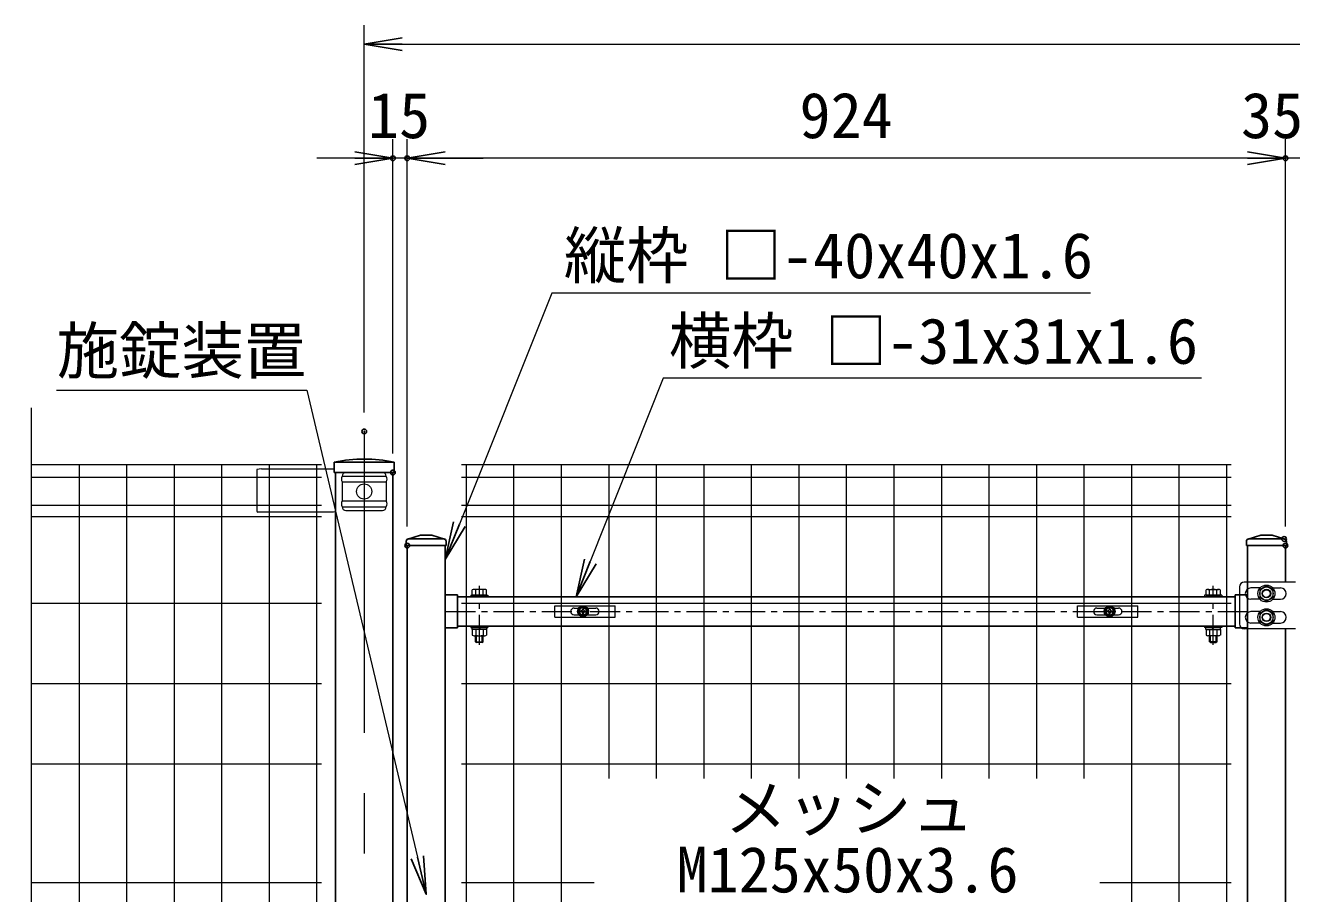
# Model space of a CAD drawing. Units: millimetres, scale not verified. Extents: x -4200 to 4200, y -2970 to 2970.
# Drawn here: x -3000 to -1668, y 726 to 1641 of the extents above; entities that cross this region are included whole.
import ezdxf
from ezdxf.enums import TextEntityAlignment as Align

# ---------------------------------------------------------------- set-up
doc = ezdxf.new("R2010")
doc.units = ezdxf.units.MM
doc.header["$LTSCALE"] = 10
doc.header["$PDMODE"] = 32
doc.header["$PDSIZE"] = 5
doc.linetypes.add('USER1', pattern=[50.8, 31.75, -6.35, 6.35, -6.35])
for name, color, linetype, lineweight in [('0-0_D-STR1', 1, 'Continuous', 25), ('0-1_D-BMK', 2, 'USER1', 13), ('0-4_D-STR3', 3, 'Continuous', 13), ('0-5_D-STR-DIM', 7, 'Continuous', 13), ('0-7_Defpoints', 6, 'Continuous', 25), ('0-9_D-STR-TXT', 7, 'Continuous', 13), ('0-C_D-STR2', 7, 'Continuous', 13)]:
    doc.layers.add(name, color=color, linetype=linetype, lineweight=lineweight)
doc.layers.add('0-6_0', color=7, linetype='Continuous')
doc.styles.add('ＭＳ ゴシック', font='')
doc.styles.get('ＭＳ ゴシック').set_extended_font_data('MS Gothic')

# ---------------------------------------------------------------- blocks, each defined once
blk = doc.blocks.new('_Open')
at = {"layer": '0-6_0'}
blk.add_line((-10, 1.667), (0, 0), dxfattribs=at)
blk.add_lwpolyline([(-10, -1.667), (0, 0), (-10, 0)], dxfattribs=at)
blk = doc.blocks.new('U7')
at = {"layer": '0-0_D-STR1'}
for p, q in [((106.9, 14218.9), (240, 14260)), ((360, 14260), (240, 14260)), ((493.1, 14218.9), (360, 14260)), ((8946.9, 14218.9), (9080, 14260)), ((90, 14196), (90, 14150)), ((510, 14150), (90, 14150)), ((100, 14150), (100, 10130)), ((100, 14150), (500, 14150)), ((486, 14220), (114, 14220)), ((500, 14150), (500, 300)), ((510, 14196), (510, 14150)), ((8930, 14196), (8930, 14150)), ((8930, 14196), (8930, 14150)), ((9350, 14150), (8930, 14150)), ((8940, 14150), (8940, 300)), ((8940, 14150), (9340, 14150)), ((9326, 14220), (8954, 14220)), ((9340, 14150), (9340, 13765)), ((9350, 14196), (9350, 14150)), ((500, 13632), (630, 13632)), ((630, 13632), (630, 13283)), ((8810, 13612.5), (630, 13612.5)), ((8810, 13632), (8810, 13283)), ((8940, 13632), (8810, 13632)), ((630, 13283), (500, 13283)), ((8810, 13302.5), (630, 13302.5)), ((8810, 13283), (8940, 13283)), ((9340, 13275), (9340, 2650))]:
    blk.add_line(p, q, dxfattribs=at)
blk.add_lwpolyline([(9333.1, 14218.9), (9200, 14260), (9080, 14260)], dxfattribs=at)
for centre, start, end in [((114, 14196), 90, 180), ((486, 14196), 0, 90), ((8954, 14196), 90, 180), ((8954, 14196), 90, 180), ((9326, 14196), 0, 90)]:
    blk.add_arc(centre, 24, start, end, dxfattribs=at)
at = {"layer": '0-1_D-BMK'}
for p, q in [((860, 13104), (860, 13724.9)), ((8580, 13104), (8580, 13724.9)), ((500, 13457.5), (8940, 13457.5))]:
    blk.add_line(p, q, dxfattribs=at)
at = {"layer": '0-4_D-STR3'}
for p, q in [((9446, 13765), (8907.4, 13765)), ((770, 13628.5), (770, 13612.5)), ((770, 13628.5), (950, 13628.5)), ((770, 13612.5), (950, 13612.5)), ((785, 13628.5), (785, 13683)), ((935, 13628.5), (785, 13628.5)), ((916.3, 13688.5), (803.8, 13688.5)), ((822.5, 13628.5), (822.5, 13683)), ((897.5, 13628.5), (897.5, 13683)), ((935, 13628.5), (935, 13683)), ((950, 13628.5), (950, 13612.5)), ((8490, 13628.5), (8490, 13612.5)), ((8670, 13628.5), (8490, 13628.5)), ((8670, 13612.5), (8490, 13612.5)), ((8505, 13628.5), (8505, 13683)), ((8505, 13628.5), (8655, 13628.5)), ((8523.7, 13688.5), (8636.2, 13688.5)), ((8542.5, 13628.5), (8542.5, 13683)), ((8617.5, 13628.5), (8617.5, 13683)), ((8655, 13628.5), (8655, 13683)), ((8670, 13628.5), (8670, 13612.5)), ((8857.4, 13715), (8857.4, 13325)), ((9072.9, 13705), (8977.4, 13705)), ((9207.1, 13705), (9287.4, 13705)), ((9072.9, 13585), (8977.4, 13585)), ((9207.1, 13585), (9287.4, 13585)), ((9072.9, 13455), (8977.4, 13455)), ((9072.9, 13335), (8977.4, 13335)), ((9207.1, 13455), (9287.4, 13455)), ((9207.1, 13335), (9287.4, 13335)), ((770, 13302.5), (770, 13286.5)), ((770, 13302.5), (950, 13302.5)), ((770, 13286.5), (950, 13286.5)), ((785, 13266.5), (785, 13207)), ((803.8, 13201.5), (916.3, 13201.5)), ((820, 13138.5), (820, 13201.5)), ((822.5, 13266.5), (822.5, 13207)), ((830, 13128.5), (830, 13201.5)), ((863.8, 13266.5), (852.2, 13286.5)), ((870.7, 13266.5), (859.1, 13286.5)), ((890, 13128.5), (890, 13201.5)), ((897.5, 13266.5), (897.5, 13207)), ((900, 13138.5), (900, 13201.5)), ((935, 13266.5), (935, 13207)), ((950, 13302.5), (950, 13286.5)), ((8490, 13302.5), (8490, 13286.5)), ((8670, 13302.5), (8490, 13302.5)), ((8670, 13286.5), (8490, 13286.5)), ((8505, 13266.5), (8505, 13207)), ((8636.2, 13201.5), (8523.7, 13201.5)), ((8540, 13138.5), (8540, 13201.5)), ((8542.5, 13266.5), (8542.5, 13207)), ((8550, 13128.5), (8550, 13201.5)), ((8569.3, 13266.5), (8580.8, 13286.5)), ((8576.2, 13266.5), (8587.8, 13286.5)), ((8610, 13128.5), (8610, 13201.5)), ((8617.5, 13266.5), (8617.5, 13207)), ((8620, 13138.5), (8620, 13201.5)), ((8655, 13266.5), (8655, 13207)), ((8670, 13302.5), (8670, 13286.5)), ((9446, 13275), (8907.4, 13275)), ((820, 13138.5), (830, 13128.5)), ((820, 13138.5), (900, 13138.5)), ((890, 13128.5), (830, 13128.5)), ((890, 13128.5), (900, 13138.5)), ((8550, 13128.5), (8540, 13138.5)), ((8620, 13138.5), (8540, 13138.5)), ((8550, 13128.5), (8610, 13128.5)), ((8620, 13138.5), (8610, 13128.5))]:
    blk.add_line(p, q, dxfattribs=at)
for points in [[(9140, 13726), (9069.9, 13685.5), (9069.9, 13604.5), (9140, 13564), (9210.1, 13604.5), (9210.1, 13685.5)], [(9140, 13476), (9069.9, 13435.5), (9069.9, 13354.5), (9140, 13314), (9210.1, 13354.5), (9210.1, 13435.5)]]:
    blk.add_lwpolyline(points, close=True, dxfattribs=at)
for points in [[(937, 13266.5), (783, 13266.5), (783, 13286.5)], [(937, 13266.5), (937, 13286.5), (783, 13286.5)], [(8503, 13266.5), (8657, 13266.5), (8657, 13286.5)], [(8503, 13266.5), (8503, 13286.5), (8657, 13286.5)]]:
    blk.add_lwpolyline(points, dxfattribs=at)
for centre, radius in [((9140, 13645), 90), ((9140, 13645), 90), ((9140, 13645), 70.3), ((9140, 13645), 45), ((9140, 13645), 40), ((9140, 13645), 40), ((9140, 13395), 90), ((9140, 13395), 90), ((9140, 13395), 70.3), ((9140, 13395), 45), ((9140, 13395), 40), ((9140, 13395), 40)]:
    blk.add_circle(centre, radius, dxfattribs=at)
for centre, radius, start, end in [((8907.4, 13715), 50, 90, 180), ((803.8, 13654), 34.5, 57.13278, 122.86722), ((860, 13558.6), 129.9, 73.22135, 106.77865), ((916.3, 13654), 34.5, 57.13278, 122.86722), ((8523.7, 13654), 34.5, 57.13278, 122.86722), ((8580, 13558.6), 129.9, 73.22135, 106.77865), ((8636.2, 13654), 34.5, 57.13278, 122.86722), ((8977.4, 13645), 60, 90, 270), ((9287.4, 13645), 60, 270, 90), ((8907.4, 13325), 50, 180, 270), ((8977.4, 13395), 60, 90, 270), ((9287.4, 13395), 60, 270, 90), ((803.8, 13236), 34.5, 237.13278, 302.86722), ((860, 13331.4), 129.9, 253.22135, 286.77865), ((916.3, 13236), 34.5, 237.13278, 302.86722), ((8523.7, 13236), 34.5, 237.13278, 302.86722), ((8580, 13331.4), 129.9, 253.22135, 286.77865), ((8636.2, 13236), 34.5, 237.13278, 302.86722)]:
    blk.add_arc(centre, radius, start, end, dxfattribs=at)
at = {"layer": '0-7_Defpoints'}
for centre in [(1950, 13457.5), (7490, 13457.5)]:
    blk.add_circle(centre, 40, dxfattribs=at)
blk = doc.blocks.new('A$Cc5bff5c2')
at = {"layer": '0-4_D-STR3'}
for p, q in [((-297.7, 60), (337.3, 60)), ((-297.7, -60), (-297.7, 60)), ((-95.2, 35), (-45.6, 35)), ((-18.5, 4.2), (-31.5, 3.9)), ((-31.5, 3.9), (-31.5, -4)), ((-4, 31.5), (-4.2, 18.5)), ((-4, 31.5), (4, 31.5)), ((4, 31.5), (4.2, 18.5)), ((18.5, 4.2), (31.5, 3.9)), ((31.5, 3.9), (31.5, -4)), ((45.6, 35), (134.8, 35)), ((-95.2, -35), (-45.6, -35)), ((-18.5, -4.2), (-31.5, -4)), ((-4, -31.5), (-4.2, -18.5)), ((18.5, -4.2), (31.5, -4)), ((45.6, -35), (134.8, -35))]:
    blk.add_line(p, q, dxfattribs=at)
for points in [[(-297.7, -60), (337.3, -60), (337.3, 60)], [(-4, -31.5), (4, -31.5), (4.2, -18.5)]]:
    blk.add_lwpolyline(points, dxfattribs=at)
for radius in [57.5, 52.5]:
    blk.add_circle((0, 0), radius, dxfattribs=at)
for centre, radius, start, end in [((-95.2, 0), 35, 90, 270), ((-19.1, 19), 14.9, 270, 0), ((19.1, 19), 14.9, 180, 270), ((134.8, 0), 35, 270, 90), ((-19.1, -19), 14.9, 0, 90), ((19.1, -19), 14.9, 90, 180)]:
    blk.add_arc(centre, radius, start, end, dxfattribs=at)
blk = doc.blocks.new('A$C5ba32ecb')
at = {"layer": '0-4_D-STR3'}
for p, q in [((-337.5, 60), (297.5, 60)), ((-337.5, -60), (-337.5, 60)), ((-135, 35), (-45.6, 35)), ((-18.5, 4.2), (-31.5, 3.9)), ((-31.5, 3.9), (-31.5, -4)), ((-4, 31.5), (-4.2, 18.5)), ((-4, 31.5), (4, 31.5)), ((4, 31.5), (4.2, 18.5)), ((18.5, 4.2), (31.5, 3.9)), ((31.5, 3.9), (31.5, -4)), ((45.6, 35), (95, 35)), ((-135, -35), (-45.6, -35)), ((-18.5, -4.2), (-31.5, -4)), ((-4, -31.5), (-4.2, -18.5)), ((18.5, -4.2), (31.5, -4)), ((45.6, -35), (95, -35))]:
    blk.add_line(p, q, dxfattribs=at)
for points in [[(-337.5, -60), (297.5, -60), (297.5, 60)], [(-4, -31.5), (4, -31.5), (4.2, -18.5)]]:
    blk.add_lwpolyline(points, dxfattribs=at)
for radius in [57.5, 52.5]:
    blk.add_circle((0, 0), radius, dxfattribs=at)
for centre, radius, start, end in [((-135, 0), 35, 90, 270), ((-19.1, 19), 14.9, 270, 0), ((19.1, 19), 14.9, 180, 270), ((95, 0), 35, 270, 90), ((-19.1, -19), 14.9, 0, 90), ((19.1, -19), 14.9, 90, 180)]:
    blk.add_arc(centre, radius, start, end, dxfattribs=at)

msp = doc.modelspace()

# ---------------------------------------------------------------- linework, layer by layer
at = {"layer": '0-0_D-STR1'}
for p, q in [((-2612.47, 1180.68), (-2675.37, 1180.68)), ((-2612.47, 1180.68), (-2675.37, 1180.68)), ((-2675.37, 1180.68), (-2675.37, 1169.68)), ((-2612.47, 1169.68), (-2612.47, 1180.68)), ((-2612.47, 1169.68), (-2612.47, 1180.68)), ((-2612.47, 1169.68), (-2675.37, 1169.68)), ((-2674.17, 1169.68), (-2674.17, 382.68)), ((-2613.67, 1169.68), (-2613.67, 690.68))]:
    msp.add_line(p, q, dxfattribs=at)
msp.add_arc((-2643.92, 1021.25), 162.5, 78.84081, 101.15919, dxfattribs=at)
msp.add_arc((-2643.92, 1021.25), 162.5, 78.84081, 101.15919, dxfattribs=at)
at = {"layer": '0-1_D-BMK'}
msp.add_line((-2643.92, 1212.92), (-2643.92, -582.89), dxfattribs=at)
at = {"layer": '0-4_D-STR3'}
for p, q in [((-2751.92, 1173.68), (-2756.92, 1172.68)), ((-2756.92, 1172.68), (-2756.92, 1128.87)), ((-2751.92, 1173.68), (-2676.04, 1173.68)), ((-2676.04, 1173.68), (-2675.37, 1173.35)), ((-2667.12, 1165.68), (-2620.71, 1165.68)), ((-2667.12, 1159.68), (-2667.12, 1139.68)), ((-2667.12, 1159.68), (-2620.71, 1159.68)), ((-2663.12, 1169.68), (-2624.71, 1169.68)), ((-2620.71, 1159.68), (-2620.71, 1139.68)), ((-2667.12, 1139.68), (-2620.71, 1139.68)), ((-2667.12, 1133.68), (-2620.71, 1133.68)), ((-2676.13, 1127.87), (-2755.92, 1127.87)), ((-2674.17, 1128.28), (-2676.13, 1127.87)), ((-2663.12, 1129.68), (-2624.71, 1129.68))]:
    msp.add_line(p, q, dxfattribs=at)
msp.add_circle((-2643.92, 1149.68), 8, dxfattribs=at)
for centre, radius, start, end in [((-2661.87, 1162.68), 6.05, 150.26731, 209.73269), ((-2663.12, 1165.68), 4, 90, 180), ((-2624.71, 1165.68), 4, 0, 90), ((-2625.96, 1162.68), 6.05, 330.26731, 29.73269), ((-2661.85, 1136.68), 6.07, 150.37394, 209.62606), ((-2663.12, 1133.68), 4, 180, 270), ((-2624.71, 1133.68), 4, 270, 0), ((-2625.99, 1136.68), 6.07, 330.37394, 29.62606), ((-2755.92, 1128.87), 1, 180, 270)]:
    msp.add_arc(centre, radius, start, end, dxfattribs=at)
at = {"layer": '0-5_D-STR-DIM'}
for p, q in [((-2643.92, 1232.92), (-2643.92, 1640.51)), ((-2603.92, 1620.51), (-1648.92, 1620.51)), ((-2613.67, 1189.68), (-2613.67, 1520.51)), ((-2598.67, 1112.68), (-2598.67, 1520.51)), ((-2598.67, 1112.68), (-2598.67, 1520.51)), ((-1674.67, 1112.68), (-1674.67, 1520.51)), ((-1674.67, 1112.68), (-1674.67, 1520.51)), ((-2653.67, 1500.51), (-2693.67, 1500.51)), ((-2598.67, 1500.51), (-2613.67, 1500.51)), ((-1714.67, 1500.51), (-2558.67, 1500.51)), ((-2558.67, 1500.51), (-2518.67, 1500.51)), ((-1714.67, 1500.51), (-1754.67, 1500.51)), ((-1639.17, 1500.51), (-1674.67, 1500.51))]:
    msp.add_line(p, q, dxfattribs=at)
at = {"layer": '0-7_Defpoints'}
for p in [(-2613.67, 1500.51), (-2598.67, 1500.51), (-1674.67, 1500.51), (-2643.92, 1212.92), (-2613.67, 1169.68), (-2598.67, 1092.68), (-1676.07, 1099.68), (-1674.67, 1092.68)]:
    msp.add_point(p, dxfattribs=at)
at = {"layer": '0-9_D-STR-TXT'}
for points in [[(-1879.86, 1358.39), (-2446.37, 1358.39), (-2543.79, 1115.16)], [(-1762.82, 1268.88), (-2329.32, 1268.88), (-2406.03, 1076.1)], [(-2967.67, 1256.27), (-2704.34, 1256.27), (-2587.89, 764.61)]]:
    msp.add_lwpolyline(points, dxfattribs=at)
at = {"layer": '0-C_D-STR2'}
for p, q in [((-2688.92, 1177.68), (-2993.92, 1177.68)), ((-2943.92, 1177.68), (-2943.92, -292.32)), ((-2893.92, 1177.68), (-2893.92, -292.32)), ((-2843.92, 1177.68), (-2843.92, -292.32)), ((-2793.92, 1177.68), (-2793.92, -292.32)), ((-2743.92, 1177.68), (-2743.92, -292.32)), ((-2693.92, 1177.68), (-2693.92, 382.68)), ((-1731.67, 1177.68), (-2541.67, 1177.68)), ((-2536.67, 1177.68), (-2536.67, -292.32)), ((-2486.67, 1177.68), (-2486.67, -292.32)), ((-2436.67, 1177.68), (-2436.67, -292.32)), ((-2386.67, 1177.68), (-2386.67, 847.35)), ((-2336.67, 1177.68), (-2336.67, 847.35)), ((-2286.67, 1177.68), (-2286.67, 847.35)), ((-2236.67, 1177.68), (-2236.67, 847.35)), ((-2186.67, 1177.68), (-2186.67, 847.35)), ((-2136.67, 1177.68), (-2136.67, 847.35)), ((-2086.67, 1177.68), (-2086.67, 847.35)), ((-2036.67, 1177.68), (-2036.67, 847.35)), ((-1986.67, 1177.68), (-1986.67, 847.35)), ((-1936.67, 1177.68), (-1936.67, 847.35)), ((-1886.67, 1177.68), (-1886.67, 847.35)), ((-1836.67, 1177.68), (-1836.67, -292.32)), ((-1786.67, 1177.68), (-1786.67, -292.32)), ((-1736.67, 1177.68), (-1736.67, -292.32)), ((-2688.92, 1164.58), (-2993.92, 1164.58)), ((-1731.67, 1164.58), (-2541.67, 1164.58)), ((-2688.92, 1134.78), (-2993.92, 1134.78)), ((-1731.67, 1134.78), (-2541.67, 1134.78)), ((-2688.92, 1122.93), (-2993.92, 1122.93)), ((-1731.67, 1122.93), (-2541.67, 1122.93)), ((-2688.92, 1031.68), (-2993.92, 1031.68)), ((-1731.67, 1031.68), (-2541.67, 1031.68)), ((-2688.92, 947.18), (-2993.92, 947.18)), ((-1731.67, 947.18), (-2541.67, 947.18)), ((-2688.92, 862.68), (-2993.92, 862.68)), ((-1731.67, 862.68), (-2541.67, 862.68)), ((-2688.92, 737.68), (-2993.92, 737.68)), ((-2402.07, 737.68), (-2541.67, 737.68)), ((-1731.67, 737.68), (-1869.97, 737.68))]:
    msp.add_line(p, q, dxfattribs=at)
msp.add_lwpolyline([(-2993.92, -457.32), (-2993.92, 417.03), (-3029.16, 429.86), (-2958.68, 455.51), (-2993.92, 468.34), (-2993.92, 1237.68)], dxfattribs=at)

# ---------------------------------------------------------------- block references
at = {"layer": '0-5_D-STR-DIM', "xscale": 4, "yscale": 4, "rotation": 180}
for p in [(-2643.92, 1620.51), (-2598.67, 1500.51), (-2598.67, 1500.51)]:
    msp.add_blockref('_Open', p, dxfattribs=at)
at = {"layer": '0-5_D-STR-DIM'}
for name, p, xscale, yscale in [('_Open', (-2613.67, 1500.51), 4, 4), ('_Open', (-1674.67, 1500.51), 4, 4), ('_Open', (-1674.67, 1500.51), 4, 4), ('U7', (-2608.67, -322.32), 0.1, 0.1), ('A$Cc5bff5c2', (-2413.64, 1023.44), 0.1, 0.1), ('A$C5ba32ecb', (-1859.67, 1023.44), 0.1, 0.1)]:
    msp.add_blockref(name, p, dxfattribs=dict(at, xscale=xscale, yscale=yscale))
at = {"layer": '0-9_D-STR-TXT', "xscale": 4, "yscale": 4}
for p, rotation in [((-2558.67, 1078.03), 248.17157), ((-2420.82, 1038.93), 248.30114), ((-2578.67, 725.68), 283.32537)]:
    msp.add_blockref('_Open', p, dxfattribs=dict(at, rotation=rotation))

# ---------------------------------------------------------------- texts
at = {"layer": '0-5_D-STR-DIM', "style": 'ＭＳ ゴシック'}
for s, p in [('15', (-2639.92, 1507.26)), ('924', (-2185.92, 1507.26)), ('35.5', (-1721.39, 1507.26))]:
    msp.add_text(s, height=48.09, dxfattribs=at).set_placement(p, align=Align.BOTTOM_LEFT)
at = {"layer": '0-9_D-STR-TXT', "style": 'ＭＳ ゴシック'}
for s, p in [('縦枠 □-40x40x1.6 ', (-2433.85, 1359.71)), ('横枠 □-31x31x1.6', (-2323.29, 1269.67)), ('施錠装置', (-2967.37, 1259.48)), ('メッシュ', (-2264.76, 777.73))]:
    msp.add_text(s, height=48.09, dxfattribs=at).set_placement(p, align=Align.BOTTOM_LEFT)
at = {"layer": '0-C_D-STR2', "style": 'ＭＳ ゴシック'}
msp.add_text('M125x50x3.6', height=48.09, dxfattribs=at).set_placement((-2315.35, 713.09), align=Align.BOTTOM_LEFT)

doc.saveas('drawing.dxf')
